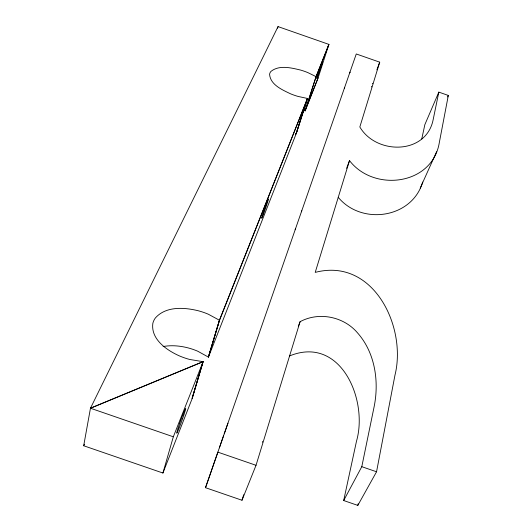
<?xml version="1.0" encoding="UTF-8"?>
<svg xmlns="http://www.w3.org/2000/svg" width="532" height="532" viewBox="0 0 532 532"><rect width="100%" height="100%" fill="white"/><g stroke="black" fill="none" stroke-linecap="round" stroke-linejoin="round"><path stroke-width="0.8" d="M162.918 473.028L173.326 436.792L90.467 408.23L203.111 361.674L192.218 398.415L162.918 473.028L83.69 445.756L90.467 408.23L278.043 26.6L328.909 44.395L318.116 77.858L305.149 110.875L316.041 76.621L328.909 44.395L316.114 76.668L305.082 110.829L303.586 109.971M289.348 356.028C340.779 334.714 368.39 400.157 356.5 441.181L343.685 500.532L357.81 505.4L376.55 471.778L394.977 375.14C407 326.754 373.271 257.149 315.217 272.391L349.511 160.611C373.943 192.438 432.469 185.229 439.332 142.503L448.31 95.434L438.827 92.122L424.855 124.641L421.763 138.952M357.81 505.4L358.142 503.777M343.685 500.532L361.793 466.684L374.116 406.781C379.289 381.351 375.067 352.477 357.324 332.653C343.546 316.507 318.834 311.546 300.088 321.7L298.312 326.276M438.827 92.122L433.201 119.467C426.338 154.978 376.224 155.025 359.832 126.975L379.715 62.171L356.274 53.971L205.512 487.698L241.994 500.253L256.025 465.301L300.088 321.7M277.604 28.183L278.043 26.6M163.111 346.545C171.444 345.002 180.075 345.807 188.235 347.928A55.887 45.154 12.6 0 1 197.724 351.213L208.345 357.052L219.417 320.231L307.469 98.46L296.417 133.113L208.438 357.118L219.417 320.231L208.338 314.226A58.254 45.373 13.4 0 0 198.469 310.808C184.371 307.31 166.057 306.006 155.45 317.877A24.253 18.447 12.5 0 0 152.817 323.496C150.775 339.323 166.676 350.209 179.344 355.875A56.02 42.028 14.4 0 0 189.718 359.466L202.985 361.667L192.099 398.408L203.111 361.674L173.326 436.792M208.438 357.118L219.517 320.304L307.469 98.46L296.331 133.106L295.393 134.476M241.994 500.253L243.716 494.707M296.331 133.106L307.383 98.447L298 96.412A40.771 22.397 17.8 0 1 290.532 93.805C282.259 89.822 270.389 84.821 269.584 74.347A17.536 9.749 17.2 0 1 270.974 71.388C279.253 64.738 291.204 67.83 300.6 70.071A41.935 23.687 17.6 0 1 307.809 72.585L316.041 76.621M372.653 83.684L372.786 83.285M371.555 86.915L371.722 86.417M219.377 447.831L223.633 435.588M227.942 423.193L224.225 433.866M205.512 487.698L217.874 452.153L256.025 465.301M295.167 229.771L295.519 228.76M301.77 210.772L301.425 211.776M344.423 88.046L344.63 87.461M349.783 72.631L349.976 72.086L349.704 72.871M344.43 88.039L344.676 87.321M180.634 420.759L180.92 419.967M376.882 69.832L379.715 62.171M422.714 182.03C412.041 218.439 361.567 225.621 338.226 197.319M346.618 168.331L349.511 160.611M305.082 110.829L318.116 77.858M447.645 96.944L448.31 95.434M420.227 188.075L436.599 151.74M83.69 445.756L84.408 444.26M295.479 134.49L296.417 133.113M90.467 408.23L202.985 361.667M361.793 466.684L376.55 471.778M262.662 441.507A13.14 0.499 -71.3 0 1 262.442 442.192M183.833 415.053A13.187 0.579 -70.2 0 1 182.602 418.671M179.796 423.133A13.187 0.579 -70.2 0 0 178.533 426.837A13.054 0.572 -70.2 0 0 178.094 428.187M180.913 419.987A13.187 0.579 -70.2 0 1 185.149 409.274L185.276 409.022A13.313 0.585 -70.2 0 1 185.555 408.563A13.187 0.579 -70.2 0 1 185.675 408.762A13.047 0.572 -70.2 0 1 185.535 409.454A13.187 0.579 -70.2 0 1 184.272 413.73A13.047 0.572 -70.2 0 1 183.853 415M182.609 418.657A13.313 0.585 -70.2 0 1 181.798 420.945L181.518 421.716A13.187 0.579 -70.2 0 1 177.296 432.423L177.183 432.656A13.313 0.585 -70.2 0 1 176.877 433.174A13.187 0.579 -70.2 0 1 176.724 433.075A13.054 0.572 -70.2 0 1 176.843 432.43A13.214 0.579 -70.2 0 1 178.107 428.147M179.836 422.993A13.313 0.585 -70.2 0 1 180.667 420.639M322.359 62.457L316.873 78.423L322.359 62.457M263.546 213.851A10.115 0.366 -70.8 0 0 268.374 199.054A10.115 0.366 -70.8 0 0 263.207 212.88A10.115 0.366 -70.8 0 0 263.546 213.851"/></g></svg>
